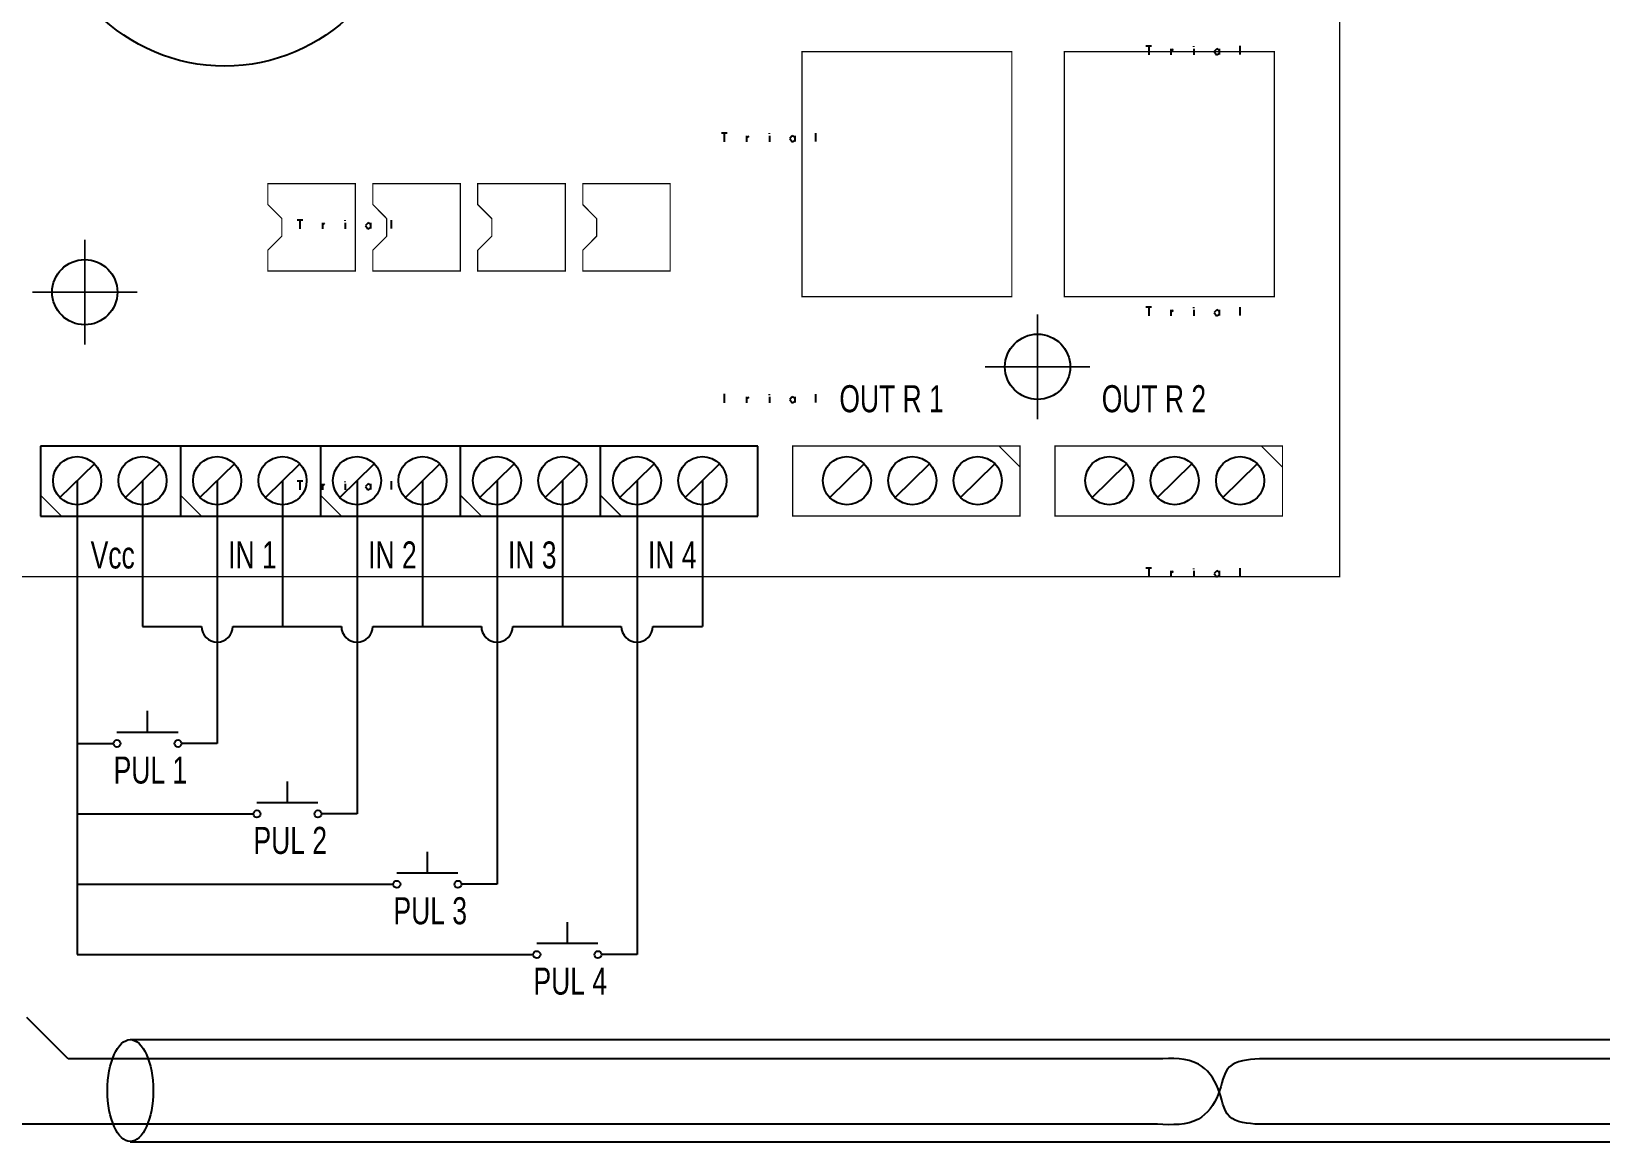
# Model space of a CAD drawing. Header units: millimetres. Extents: x 690 to 2444, y 537 to 1412.
# Drawn here: x 1299 to 1413, y 564.1 to 644.7 of the extents above; entities that cross this region are included whole.
import ezdxf

# ---------------------------------------------------------------- set-up
doc = ezdxf.new("R2010")
doc.units = ezdxf.units.MM
doc.linetypes.add('atContinuous2', pattern=[0])
doc.layers.add('at_Entity', color=7, linetype='Continuous')
doc.layers.add('at_Text', color=7, linetype='Continuous')
doc.styles.add('Style1', font='arial.ttf', dxfattribs={"height": 0.2})

msp = doc.modelspace()

# ---------------------------------------------------------------- linework, layer by layer
at = {"color": 2}
for p, q in [((1301.07, 610.86), (1303.57, 613.3)), ((1305.82, 610.86), (1308.32, 613.3)), ((1311.24, 610.86), (1313.74, 613.3)), ((1315.99, 610.86), (1318.49, 613.3)), ((1321.4, 610.86), (1323.9, 613.3)), ((1326.16, 610.86), (1328.66, 613.3)), ((1331.57, 610.86), (1334.07, 613.3)), ((1336.32, 610.86), (1338.82, 613.3)), ((1341.74, 610.86), (1344.24, 613.3)), ((1346.49, 610.86), (1348.99, 613.3)), ((1356.99, 610.86), (1359.49, 613.3)), ((1361.74, 610.86), (1364.24, 613.3)), ((1366.49, 610.86), (1368.99, 613.3)), ((1376.05, 610.86), (1378.55, 613.3)), ((1380.8, 610.86), (1383.3, 613.3)), ((1385.55, 610.86), (1388.05, 613.3))]:
    msp.add_line(p, q, dxfattribs=at)
at = {"color": 7}
for p, q in [((1306.18, 571.48), (1465.69, 571.48)), ((1306.18, 564.07), (1465.69, 564.07))]:
    msp.add_line(p, q, dxfattribs=at)
at = {"color": 2}
for centre in [(1302.32, 612.08), (1307.07, 612.08), (1312.49, 612.08), (1317.24, 612.08), (1322.65, 612.08), (1327.41, 612.08), (1332.82, 612.08), (1337.57, 612.08), (1342.99, 612.08), (1347.74, 612.08), (1358.24, 612.08), (1362.99, 612.08), (1367.74, 612.08), (1377.3, 612.08), (1382.05, 612.08), (1386.8, 612.08)]:
    msp.add_circle(centre, 1.75, dxfattribs=at)
at = {"layer": 'at_Entity', "color": 28, "true_color": 0x0d0d0d}
for p, q in [((1379.95, 643.66), (1380.37, 643.66)), ((1380.16, 643.66), (1380.16, 643.02)), ((1381.78, 643.44), (1381.78, 643.02)), ((1381.78, 643.3), (1381.96, 643.43)), ((1383.44, 643.58), (1383.44, 643.63)), ((1383.44, 643.44), (1383.44, 643.02)), ((1385.1, 643.44), (1384.91, 643.25)), ((1384.91, 643.25), (1385.09, 643.02)), ((1385.09, 643.02), (1385.27, 643.11)), ((1385.27, 643.35), (1385.1, 643.44)), ((1385.27, 643.44), (1385.27, 643.03)), ((1386.78, 643.65), (1386.78, 643.04)), ((1349.12, 637.34), (1349.54, 637.34)), ((1349.33, 637.34), (1349.33, 636.7)), ((1352.61, 637.26), (1352.61, 637.31)), ((1355.95, 637.33), (1355.95, 636.72)), ((1350.95, 637.12), (1350.95, 636.7)), ((1350.96, 636.98), (1351.14, 637.11)), ((1352.61, 637.12), (1352.61, 636.7)), ((1354.27, 637.12), (1354.08, 636.93)), ((1354.08, 636.93), (1354.27, 636.7)), ((1354.45, 637.03), (1354.27, 637.12)), ((1354.27, 636.7), (1354.45, 636.79)), ((1354.45, 637.12), (1354.45, 636.71)), ((1318.29, 631.02), (1318.71, 631.02)), ((1318.5, 631.02), (1318.5, 630.38)), ((1320.13, 630.8), (1320.13, 630.38)), ((1320.13, 630.66), (1320.31, 630.79)), ((1321.78, 630.8), (1321.78, 630.38)), ((1321.79, 630.94), (1321.79, 630.99)), ((1323.45, 630.8), (1323.26, 630.61)), ((1323.26, 630.61), (1323.44, 630.38)), ((1323.44, 630.38), (1323.62, 630.47)), ((1323.62, 630.71), (1323.45, 630.8)), ((1323.62, 630.8), (1323.62, 630.39)), ((1325.13, 631.01), (1325.12, 630.4)), ((1379.95, 624.7), (1380.37, 624.7)), ((1380.16, 624.7), (1380.16, 624.06)), ((1381.78, 624.48), (1381.78, 624.06)), ((1381.78, 624.34), (1381.96, 624.47)), ((1383.44, 624.62), (1383.44, 624.67)), ((1383.44, 624.48), (1383.44, 624.06)), ((1385.1, 624.48), (1384.91, 624.29)), ((1384.91, 624.29), (1385.09, 624.06)), ((1385.09, 624.06), (1385.27, 624.15)), ((1385.27, 624.39), (1385.1, 624.48)), ((1385.27, 624.48), (1385.27, 624.07)), ((1386.78, 624.69), (1386.78, 624.08)), ((1349.33, 618.38), (1349.33, 617.74)), ((1350.95, 618.16), (1350.95, 617.74)), ((1350.96, 618.02), (1351.14, 618.15)), ((1352.61, 618.3), (1352.61, 618.35)), ((1352.61, 618.16), (1352.61, 617.74)), ((1354.27, 618.16), (1354.08, 617.97)), ((1354.08, 617.97), (1354.27, 617.74)), ((1354.45, 618.07), (1354.27, 618.16)), ((1354.45, 618.16), (1354.45, 617.75)), ((1355.95, 618.37), (1355.95, 617.76)), ((1354.27, 617.74), (1354.45, 617.83)), ((1318.29, 612.06), (1318.71, 612.06)), ((1318.5, 612.06), (1318.5, 611.42)), ((1320.13, 611.84), (1320.13, 611.42)), ((1320.13, 611.7), (1320.31, 611.83)), ((1321.78, 611.84), (1321.78, 611.42)), ((1321.79, 611.98), (1321.79, 612.03)), ((1323.45, 611.84), (1323.26, 611.65)), ((1323.26, 611.65), (1323.44, 611.42)), ((1323.44, 611.42), (1323.62, 611.51)), ((1323.62, 611.75), (1323.45, 611.84)), ((1323.62, 611.84), (1323.62, 611.43)), ((1325.13, 612.05), (1325.12, 611.44)), ((1379.95, 605.74), (1380.37, 605.74)), ((1380.16, 605.74), (1380.16, 605.1)), ((1381.78, 605.52), (1381.78, 605.1)), ((1381.78, 605.38), (1381.96, 605.51)), ((1383.44, 605.66), (1383.44, 605.71)), ((1383.44, 605.52), (1383.44, 605.1)), ((1385.1, 605.52), (1384.91, 605.33)), ((1384.91, 605.33), (1385.09, 605.1)), ((1385.27, 605.43), (1385.1, 605.52)), ((1385.27, 605.52), (1385.27, 605.11)), ((1386.78, 605.73), (1386.78, 605.12)), ((1385.09, 605.1), (1385.27, 605.19))]:
    msp.add_line(p, q, dxfattribs=at)
at = {"layer": 'at_Entity', "color": 0}
for p, q in [((1311.09, 614.59), (1299.65, 614.59)), ((1299.65, 614.59), (1299.65, 609.51)), ((1321.26, 614.59), (1309.82, 614.59)), ((1309.82, 614.59), (1309.82, 609.51)), ((1331.42, 614.59), (1319.99, 614.59)), ((1319.99, 614.59), (1319.99, 609.51)), ((1341.59, 614.59), (1330.15, 614.59)), ((1330.15, 614.59), (1330.15, 609.51)), ((1351.76, 614.59), (1340.32, 614.59)), ((1340.32, 614.59), (1340.32, 609.51)), ((1351.76, 609.51), (1351.76, 614.59)), ((1299.65, 609.51), (1311.09, 609.51)), ((1309.82, 609.51), (1321.26, 609.51)), ((1319.99, 609.51), (1331.42, 609.51)), ((1330.15, 609.51), (1341.59, 609.51)), ((1340.32, 609.51), (1351.76, 609.51))]:
    msp.add_line(p, q, dxfattribs=at)
for points in [[(1394.03, 731.51, 0.0897, 0.0897, 0), (1241.2, 731.51, 0.0897, 0.0897, 0), (1241.2, 605.1, 0.0897, 0.0897, 0), (1394.03, 605.1, 0.0897, 0.0897, 0), (1394.03, 731.51, 0.0897, 0.0897, 0)], [(1370.22, 643.23, 0.0897, 0.0897, 0), (1354.97, 643.23, 0.0897, 0.0897, 0), (1354.97, 625.44, 0.0897, 0.0897, 0), (1370.22, 625.44, 0.0897, 0.0897, 0), (1370.22, 643.23, 0.0897, 0.0897, 0)], [(1389.29, 643.23, 0.0897, 0.0897, 0), (1374.04, 643.23, 0.0897, 0.0897, 0), (1374.04, 625.44, 0.0897, 0.0897, 0), (1389.29, 625.44, 0.0897, 0.0897, 0), (1389.29, 643.23, 0.0897, 0.0897, 0)], [(1316.17, 627.3, 0.0897, 0.0897, 0), (1316.17, 628.82, 0.0897, 0.0897, 0), (1317.19, 629.84, 0.0897, 0.0897, 0), (1317.19, 631.11, 0.0897, 0.0897, 0), (1316.17, 632.13, 0.0897, 0.0897, 0), (1316.17, 633.65, 0.0897, 0.0897, 0), (1322.53, 633.65, 0.0897, 0.0897, 0), (1322.53, 627.3, 0.0897, 0.0897, 0), (1316.17, 627.3, 0.0897, 0.0897, 0)], [(1323.8, 627.3, 0.0897, 0.0897, 0), (1323.8, 628.82, 0.0897, 0.0897, 0), (1324.81, 629.84, 0.0897, 0.0897, 0), (1324.81, 631.11, 0.0897, 0.0897, 0), (1323.8, 632.13, 0.0897, 0.0897, 0), (1323.8, 633.65, 0.0897, 0.0897, 0), (1330.15, 633.65, 0.0897, 0.0897, 0), (1330.15, 627.3, 0.0897, 0.0897, 0), (1323.8, 627.3, 0.0897, 0.0897, 0)], [(1331.42, 627.3, 0.0897, 0.0897, 0), (1331.42, 628.82, 0.0897, 0.0897, 0), (1332.44, 629.84, 0.0897, 0.0897, 0), (1332.44, 631.11, 0.0897, 0.0897, 0), (1331.42, 632.13, 0.0897, 0.0897, 0), (1331.42, 633.65, 0.0897, 0.0897, 0), (1337.78, 633.65, 0.0897, 0.0897, 0), (1337.78, 627.3, 0.0897, 0.0897, 0), (1331.42, 627.3, 0.0897, 0.0897, 0)], [(1339.05, 627.3, 0.0897, 0.0897, 0), (1339.05, 628.82, 0.0897, 0.0897, 0), (1340.06, 629.84, 0.0897, 0.0897, 0), (1340.06, 631.11, 0.0897, 0.0897, 0), (1339.05, 632.13, 0.0897, 0.0897, 0), (1339.05, 633.65, 0.0897, 0.0897, 0), (1345.4, 633.65, 0.0897, 0.0897, 0), (1345.4, 627.3, 0.0897, 0.0897, 0), (1339.05, 627.3, 0.0897, 0.0897, 0)], [(1302.87, 621.96, 0.12, 0.12, 0), (1302.87, 629.59, 0.12, 0.12, 0)], [(1299.06, 625.78, 0.12, 0.12, 0), (1306.68, 625.78, 0.12, 0.12, 0)], [(1372.09, 616.54, 0.12, 0.12, 0), (1372.09, 624.17, 0.12, 0.12, 0)], [(1368.28, 620.35, 0.12, 0.12, 0), (1375.9, 620.35, 0.12, 0.12, 0)], [(1370.82, 614.59, 0.0897, 0.0897, 0), (1354.3, 614.59, 0.0897, 0.0897, 0), (1354.3, 609.51, 0.0897, 0.0897, 0), (1370.82, 609.51, 0.0897, 0.0897, 0), (1370.82, 614.59, 0.0897, 0.0897, 0)], [(1369.29, 614.59, 0.0897, 0.0897, 0), (1370.82, 613.07, 0.0897, 0.0897, 0)], [(1389.88, 614.59, 0.0897, 0.0897, 0), (1373.36, 614.59, 0.0897, 0.0897, 0), (1373.36, 609.51, 0.0897, 0.0897, 0), (1389.88, 609.51, 0.0897, 0.0897, 0), (1389.88, 614.59, 0.0897, 0.0897, 0)], [(1388.35, 614.59, 0.0897, 0.0897, 0), (1389.88, 613.07, 0.0897, 0.0897, 0)], [(1301.18, 609.51, 0.0897, 0.0897, 0), (1299.65, 611.03, 0.0897, 0.0897, 0)], [(1311.34, 609.51, 0.0897, 0.0897, 0), (1309.82, 611.03, 0.0897, 0.0897, 0)], [(1321.51, 609.51, 0.0897, 0.0897, 0), (1319.99, 611.03, 0.0897, 0.0897, 0)], [(1331.68, 609.51, 0.0897, 0.0897, 0), (1330.15, 611.03, 0.0897, 0.0897, 0)], [(1341.84, 609.51, 0.0897, 0.0897, 0), (1340.32, 611.03, 0.0897, 0.0897, 0)]]:
    msp.add_lwpolyline(points, format="xyseb", dxfattribs=at)
at = {"layer": 'at_Entity', "color": 0, "linetype": 'atContinuous2'}
for centre, radius in [((1313.04, 655.32), 13.13), ((1302.87, 625.77), 2.37), ((1372.09, 620.35), 2.37)]:
    msp.add_circle(centre, radius, dxfattribs=at)
at = {"layer": 'at_Text', "color": 6}
for p, q in [((1302.32, 612.08), (1302.32, 577.66)), ((1307.07, 612.08), (1307.07, 601.49)), ((1312.49, 612.08), (1312.49, 592.99)), ((1317.24, 612.08), (1317.24, 601.49)), ((1322.65, 612.08), (1322.65, 587.88)), ((1327.41, 612.08), (1327.41, 601.49)), ((1332.82, 612.08), (1332.82, 582.77)), ((1337.57, 612.08), (1337.57, 601.49)), ((1342.99, 612.08), (1342.99, 577.66)), ((1347.74, 612.08), (1347.74, 601.49)), ((1307.07, 601.49), (1311.34, 601.49)), ((1313.63, 601.49), (1321.51, 601.49)), ((1323.8, 601.49), (1327.41, 601.49)), ((1323.8, 601.49), (1331.68, 601.49)), ((1333.96, 601.49), (1337.57, 601.49)), ((1333.96, 601.49), (1341.84, 601.49)), ((1344.13, 601.49), (1347.74, 601.49)), ((1307.43, 593.81), (1307.43, 595.35)), ((1302.32, 592.99), (1304.96, 592.99)), ((1305.21, 593.81), (1309.65, 593.81)), ((1312.49, 592.99), (1309.9, 592.99)), ((1317.6, 588.7), (1317.6, 590.24)), ((1315.38, 588.7), (1319.81, 588.7)), ((1302.32, 587.88), (1315.12, 587.88)), ((1322.65, 587.88), (1320.07, 587.88)), ((1327.76, 583.59), (1327.76, 585.13)), ((1302.32, 582.77), (1325.29, 582.77)), ((1325.54, 583.59), (1329.98, 583.59)), ((1332.82, 582.77), (1330.24, 582.77)), ((1337.93, 578.48), (1337.93, 580.02)), ((1335.71, 578.48), (1340.15, 578.48)), ((1302.32, 577.66), (1335.45, 577.66)), ((1342.99, 577.66), (1340.4, 577.66)), ((1301.67, 570.08), (1298.67, 573.08)), ((1380.79, 570.08), (1301.67, 570.08)), ((1473.15, 570.08), (1388.2, 570.08)), ((1380.79, 565.33), (1296.91, 565.33)), ((1477.91, 565.33), (1388.2, 565.33))]:
    msp.add_line(p, q, dxfattribs=at)
for centre in [(1305.21, 592.99), (1309.65, 592.99), (1315.38, 587.88), (1319.81, 587.88), (1325.54, 582.77), (1329.98, 582.77), (1335.71, 577.66), (1340.15, 577.66)]:
    msp.add_circle(centre, 0.256, dxfattribs=at)
for centre in [(1312.49, 601.49), (1322.65, 601.49), (1332.82, 601.49), (1342.99, 601.49)]:
    msp.add_arc(centre, 1.14, 180, 0, dxfattribs=at)
at = {"layer": 'at_Text', "color": 7}
msp.add_ellipse((1306.18, 567.78), major_axis=(0, 3.7), ratio=0.448276, dxfattribs=at)
at = {"layer": 'at_Text', "color": 6}
for points in [[(1388.2, 565.33), (1386.02, 565.91), (1385.21, 567.91), (1383.77, 569.7), (1380.79, 570.08)], [(1388.2, 570.08), (1386.02, 569.5), (1385.21, 567.5), (1383.77, 565.71), (1380.79, 565.33)]]:
    msp.add_spline(points, degree=3, dxfattribs=at)

# ---------------------------------------------------------------- texts
at = {"color": 2, "style": 'Style1', "width": 0.7}
for s, p in [('OUT R 1', (1357.69, 617.05)), ('OUT R 2', (1376.75, 617.05)), ('Vcc', (1303.3, 605.7)), ('IN 1', (1313.29, 605.7)), ('IN 2', (1323.46, 605.7)), ('IN 3', (1333.62, 605.7)), ('IN 4', (1343.79, 605.7)), ('PUL 1', (1304.97, 590.08)), ('PUL 2', (1315.13, 584.97)), ('PUL 3', (1325.3, 579.86)), ('PUL 4', (1335.47, 574.75))]:
    msp.add_text(s, height=1.965, rotation=0.0006, dxfattribs=at).set_placement(p)

doc.saveas('drawing.dxf')
